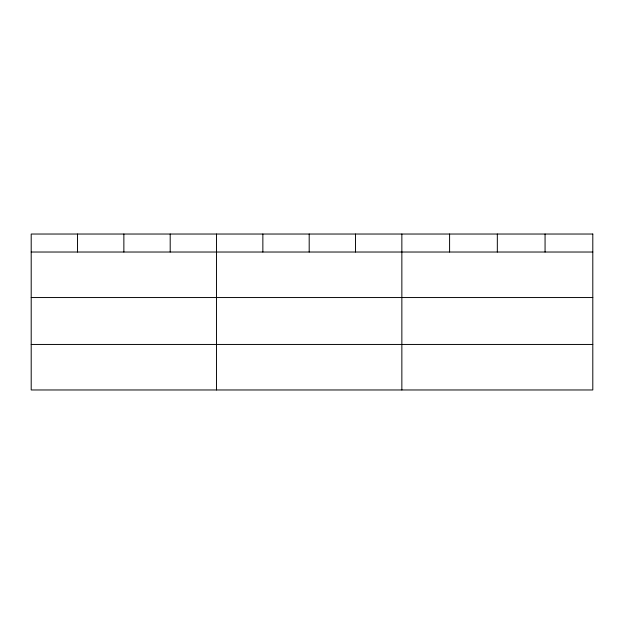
<?xml version="1.0" encoding="UTF-8"?>
<svg xmlns="http://www.w3.org/2000/svg" width="624" height="624" viewBox="0 0 624 624"><rect width="100%" height="100%" fill="white"/><g stroke="black" fill="none" stroke-linecap="round" stroke-linejoin="round"><path stroke-width="0.94" d="M31.2 252.026L592.8 252.026M31.2 297.547L592.8 297.547M31.2 344.448L592.8 344.448M545.064 234.031L545.064 252.026M497.328 234.031L497.328 252.026M449.592 234.031L449.592 252.026M401.856 234.031L401.856 389.969M355.524 234.031L355.524 252.026M309.192 234.031L309.192 252.026M262.86 234.031L262.86 252.026M216.528 234.031L216.528 389.969M170.196 234.031L170.196 252.026M123.864 234.031L123.864 252.026M77.532 234.031L77.532 252.026M592.8 234.031L31.2 234.031L31.2 389.969L592.8 389.969L592.8 234.031"/></g></svg>
